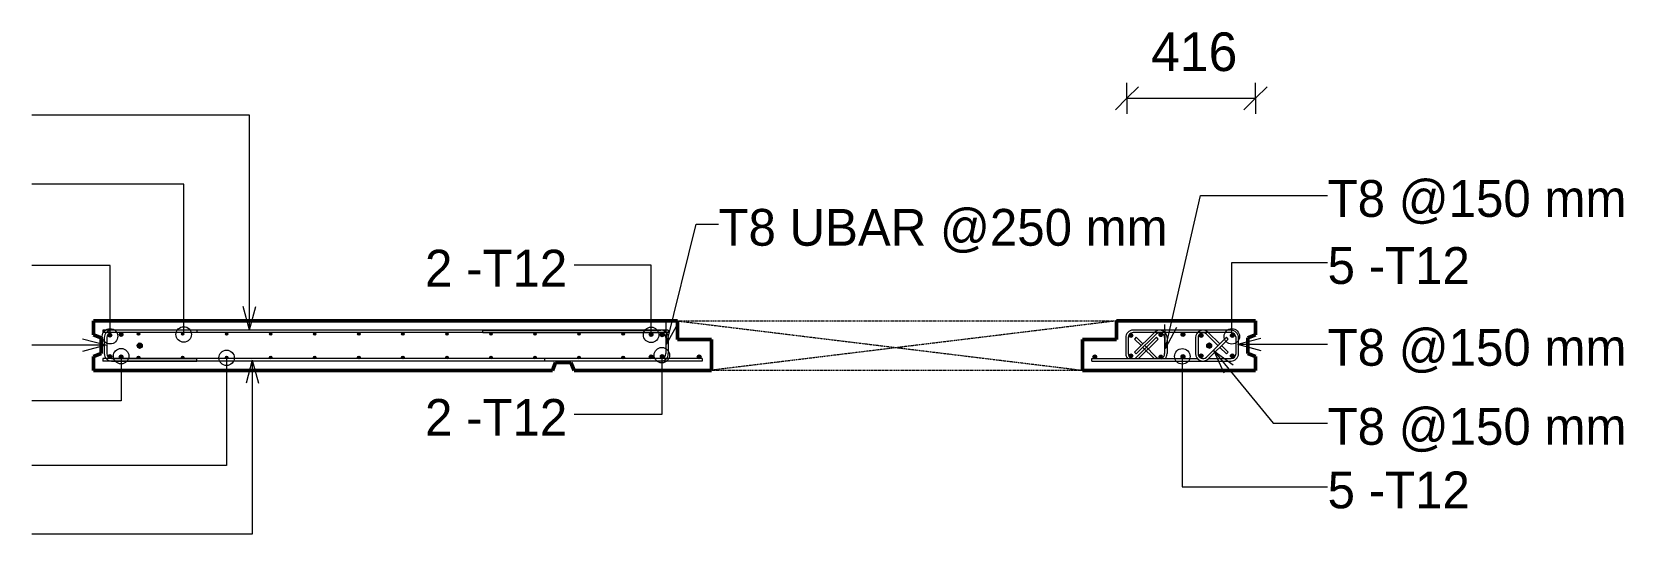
# Model space of a CAD drawing. Header units: millimetres. Extents: x 65441 to 98797, y 2255 to 31386.
# Drawn here: x 88858 to 94007, y 29760 to 31386 of the extents above; entities that cross this region are included whole.
import ezdxf

# ---------------------------------------------------------------- set-up
doc = ezdxf.new("R2010")
doc.units = ezdxf.units.MM
doc.linetypes.add('Overhead', pattern=[3.97, 2.38, -1.59])
for name, color, linetype, lineweight in [('A-ANNO-DIMS', 211, 'Continuous', 9), ('A-ANNO-DIMS-50', 211, 'Continuous', 9), ('A-FLOR-OVHD', 1, 'Overhead', 18), ('A-WALL', 113, 'Continuous', 25), ('S-RBAR', 171, 'Continuous', 18), ('S-RBAR-IDEN', 171, 'Continuous', 9)]:
    doc.layers.add(name, color=color, linetype=linetype, lineweight=lineweight)
doc.styles.add('Nirmala UI', font='Nirmala.ttf', dxfattribs={"height": 119.0625})
doc.styles.add('Nirmala UI Semilight', font='NirmalaS.ttf', dxfattribs={"height": 125})
doc.dimstyles.new('Diagonal_-_2_5mm_NI_UI', dxfattribs={"dimscale": 304.8, "dimtxt": 130.920493, "dimasz": 0.246063, "dimexe": 0.164042, "dimexo": 0.0625, "dimgap": 0.164042, "dimtad": 1, "dimdec": 0, "dimzin": 0, "dimdsep": 46, "dimtxsty": 'Nirmala UI Semilight', "dimblk1": 'OBLIQUE', "dimblk2": 'OBLIQUE', "dimsah": 1, "dimcen": 0.09, "dimazin": 0, "dimtfac": 1, "dimtdec": 4, "dimtix": 1, "dimtmove": 0, "dimatfit": 3, "dimfxl": 0.164042, "dimfxlon": 1, "dimtvp": 1, "dimtolj": 1, "dimtzin": 0, "dimarcsym": 2})

# ---------------------------------------------------------------- blocks, each defined once
blk = doc.blocks.new('DIMBLOCK144-Elevation Top')
at = {"layer": 'A-ANNO-DIMS-50'}
for p, q in [((92401.7, 31170.8), (92401.7, 31220.8)), ((92401.7, 31170.8), (92439.2, 31208.3)), ((92817.7, 31170.8), (92817.7, 31220.8)), ((92817.7, 31170.8), (92855.2, 31208.3)), ((92401.7, 31170.8), (92364.2, 31133.3)), ((92401.7, 31170.8), (92817.7, 31170.8)), ((92401.7, 31170.8), (92401.7, 31120.8)), ((92817.7, 31170.8), (92780.2, 31133.3)), ((92817.7, 31170.8), (92817.7, 31120.8))]:
    blk.add_line(p, q, dxfattribs=at)
at = {"layer": 'A-ANNO-DIMS-50', "color": 0, "insert": (92480, 31383.9), "char_height": 125, "width": 311.353, "attachment_point": 1, "line_spacing_factor": 1.142579, "style": 'Nirmala UI Semilight'}
blk.add_mtext('416', dxfattribs=at)
blk = doc.blocks.new('_Oblique')
at = {"color": 0, "linetype": 'ByBlock', "lineweight": -2}
blk.add_line((-0.5, -0.5), (0.5, 0.5), dxfattribs=at)

msp = doc.modelspace()

# ---------------------------------------------------------------- hatches: boundary and pattern name
at = {"layer": 'S-RBAR'}
for points in [[(89110.9, 30398.5), (89116.9, 30404.5), (89110.9, 30410.5), (89104.9, 30404.5)], [(89147.2, 30400.4), (89153.2, 30406.4), (89147.2, 30412.4), (89141.2, 30406.4)], [(89203.7, 30404.4), (89207.7, 30408.4), (89203.7, 30412.4), (89199.7, 30408.4)], [(89346.3, 30404.4), (89350.3, 30408.4), (89346.3, 30412.4), (89342.3, 30408.4)], [(89488.8, 30404.4), (89492.8, 30408.4), (89488.8, 30412.4), (89484.8, 30408.4)], [(89631.3, 30404.4), (89635.3, 30408.4), (89631.3, 30412.4), (89627.3, 30408.4)], [(89773.9, 30404.4), (89777.9, 30408.4), (89773.9, 30412.4), (89769.9, 30408.4)], [(89916.4, 30404.4), (89920.4, 30408.4), (89916.4, 30412.4), (89912.4, 30408.4)], [(90059, 30404.4), (90063, 30408.4), (90059, 30412.4), (90055, 30408.4)], [(90201.5, 30404.4), (90205.5, 30408.4), (90201.5, 30412.4), (90197.5, 30408.4)], [(90344.1, 30404.4), (90348.1, 30408.4), (90344.1, 30412.4), (90340.1, 30408.4)], [(90486.6, 30404.4), (90490.6, 30408.4), (90486.6, 30412.4), (90482.6, 30408.4)], [(90629.1, 30404.4), (90633.1, 30408.4), (90629.1, 30412.4), (90625.1, 30408.4)], [(90771.7, 30404.4), (90775.7, 30408.4), (90771.7, 30412.4), (90767.7, 30408.4)], [(90862, 30400.4), (90868, 30406.4), (90862, 30412.4), (90856, 30406.4)], [(90898.2, 30399.2), (90904.2, 30405.2), (90898.2, 30411.2), (90892.2, 30405.2)], [(92414.6, 30397.5), (92420.6, 30403.5), (92414.6, 30409.5), (92408.6, 30403.5)], [(92511.7, 30400), (92517.7, 30406), (92511.7, 30412), (92505.7, 30406)], [(92583, 30400.6), (92589, 30406.6), (92583, 30412.6), (92577, 30406.6)], [(92641.9, 30397.5), (92647.9, 30403.5), (92641.9, 30409.5), (92635.9, 30403.5), (92637.8, 30401.6)], [(92663, 30363.9), (92672.4, 30363.9), (92675.3, 30372.9), (92667.7, 30378.4), (92660.1, 30372.9)], [(92742.7, 30397.5), (92748.7, 30403.5), (92742.7, 30409.5), (92736.7, 30403.5)], [(89110.9, 30329.6), (89116.9, 30335.6), (89110.9, 30341.6), (89104.9, 30335.6)], [(89147.2, 30328.4), (89153.2, 30334.4), (89147.2, 30340.4), (89141.2, 30334.4)], [(89203.7, 30328.4), (89207.7, 30332.4), (89203.7, 30336.4), (89199.7, 30332.4)], [(89207.7, 30362.4), (89215.3, 30367.9), (89212.4, 30376.9), (89203, 30376.9), (89200.1, 30367.9)], [(89346.3, 30328.4), (89350.3, 30332.4), (89346.3, 30336.4), (89342.3, 30332.4)], [(89488.8, 30328.4), (89492.8, 30332.4), (89488.8, 30336.4), (89484.8, 30332.4)], [(89631.3, 30328.4), (89635.3, 30332.4), (89631.3, 30336.4), (89627.3, 30332.4)], [(89773.9, 30328.4), (89777.9, 30332.4), (89773.9, 30336.4), (89769.9, 30332.4)], [(89916.4, 30328.4), (89920.4, 30332.4), (89916.4, 30336.4), (89912.4, 30332.4)], [(90059, 30328.4), (90063, 30332.4), (90059, 30336.4), (90055, 30332.4)], [(90201.5, 30328.4), (90205.5, 30332.4), (90201.5, 30336.4), (90197.5, 30332.4)], [(90344.1, 30328.4), (90348.1, 30332.4), (90344.1, 30336.4), (90340.1, 30332.4)], [(90486.6, 30328.4), (90490.6, 30332.4), (90486.6, 30336.4), (90482.6, 30332.4)], [(90629.1, 30328.4), (90633.1, 30332.4), (90629.1, 30336.4), (90625.1, 30332.4)], [(90771.7, 30328.4), (90775.7, 30332.4), (90771.7, 30336.4), (90767.7, 30332.4)], [(90862, 30328.4), (90868, 30334.4), (90862, 30340.4), (90856, 30334.4)], [(90898.2, 30329.6), (90904.2, 30335.6), (90898.2, 30341.6), (90892.2, 30335.6)], [(91017.7, 30328.5), (91023.7, 30334.5), (91017.7, 30340.5), (91011.7, 30334.5)], [(92297.7, 30328.5), (92303.7, 30334.5), (92297.7, 30340.5), (92291.7, 30334.5)], [(92414.6, 30331.3), (92420.6, 30337.3), (92414.6, 30343.3), (92408.6, 30337.3)], [(92511.7, 30327.6), (92517.7, 30333.6), (92511.7, 30339.6), (92505.7, 30333.6)], [(92583, 30328.8), (92589, 30334.8), (92583, 30340.8), (92577, 30334.8)], [(92641.9, 30331.3), (92647.9, 30337.3), (92641.9, 30343.3), (92635.9, 30337.3), (92637.8, 30335.4)], [(92742.7, 30331.3), (92748.7, 30337.3), (92742.7, 30343.3), (92736.7, 30337.3)]]:
    msp.add_hatch(color=256, dxfattribs=at).paths.add_polyline_path(points)
h = msp.add_hatch(color=256, dxfattribs=at)
edge = h.paths.add_edge_path()
edge.add_arc((89110.9, 30404.5), 6, 0, 360)
h = msp.add_hatch(color=256, dxfattribs=at)
edge = h.paths.add_edge_path()
edge.add_arc((89147.2, 30406.4), 6, 0, 360)
h = msp.add_hatch(color=256, dxfattribs=at)
edge = h.paths.add_edge_path()
edge.add_arc((89203.7, 30408.4), 4, 0, 360)
h = msp.add_hatch(color=256, dxfattribs=at)
edge = h.paths.add_edge_path()
edge.add_arc((89207.7, 30370.4), 8, 0, 360)
h = msp.add_hatch(color=256, dxfattribs=at)
edge = h.paths.add_edge_path()
edge.add_arc((89346.3, 30408.4), 4, 0, 360)
h = msp.add_hatch(color=256, dxfattribs=at)
edge = h.paths.add_edge_path()
edge.add_arc((89488.8, 30408.4), 4, 0, 360)
h = msp.add_hatch(color=256, dxfattribs=at)
edge = h.paths.add_edge_path()
edge.add_arc((89631.3, 30408.4), 4, 0, 360)
h = msp.add_hatch(color=256, dxfattribs=at)
edge = h.paths.add_edge_path()
edge.add_arc((89773.9, 30408.4), 4, 0, 360)
h = msp.add_hatch(color=256, dxfattribs=at)
edge = h.paths.add_edge_path()
edge.add_arc((89916.4, 30408.4), 4, 0, 360)
h = msp.add_hatch(color=256, dxfattribs=at)
edge = h.paths.add_edge_path()
edge.add_arc((90059, 30408.4), 4, 0, 360)
h = msp.add_hatch(color=256, dxfattribs=at)
edge = h.paths.add_edge_path()
edge.add_arc((90201.5, 30408.4), 4, 0, 360)
h = msp.add_hatch(color=256, dxfattribs=at)
edge = h.paths.add_edge_path()
edge.add_arc((90344.1, 30408.4), 4, 0, 360)
h = msp.add_hatch(color=256, dxfattribs=at)
edge = h.paths.add_edge_path()
edge.add_arc((90486.6, 30408.4), 4, 0, 360)
h = msp.add_hatch(color=256, dxfattribs=at)
edge = h.paths.add_edge_path()
edge.add_arc((90629.1, 30408.4), 4, 0, 360)
h = msp.add_hatch(color=256, dxfattribs=at)
edge = h.paths.add_edge_path()
edge.add_arc((90771.7, 30408.4), 4, 0, 360)
h = msp.add_hatch(color=256, dxfattribs=at)
edge = h.paths.add_edge_path()
edge.add_arc((90862, 30406.4), 6, 0, 360)
h = msp.add_hatch(color=256, dxfattribs=at)
edge = h.paths.add_edge_path()
edge.add_arc((90898.2, 30405.2), 6, 0, 360)
h = msp.add_hatch(color=256, dxfattribs=at)
edge = h.paths.add_edge_path()
edge.add_arc((92414.6, 30403.5), 6, 0, 360)
h = msp.add_hatch(color=256, dxfattribs=at)
edge = h.paths.add_edge_path()
edge.add_arc((92511.7, 30406), 6, 0, 360)
h = msp.add_hatch(color=256, dxfattribs=at)
edge = h.paths.add_edge_path()
edge.add_arc((92583, 30406.6), 6, 0, 360)
h = msp.add_hatch(color=256, dxfattribs=at)
edge = h.paths.add_edge_path()
edge.add_arc((92641.9, 30403.5), 6, 0, 360)
h = msp.add_hatch(color=256, dxfattribs=at)
edge = h.paths.add_edge_path()
edge.add_arc((92667.7, 30370.4), 8, 0, 360)
h = msp.add_hatch(color=256, dxfattribs=at)
edge = h.paths.add_edge_path()
edge.add_arc((92742.7, 30403.5), 6, 0, 360)
h = msp.add_hatch(color=256, dxfattribs=at)
edge = h.paths.add_edge_path()
edge.add_arc((89110.9, 30335.6), 6, 0, 360)
h = msp.add_hatch(color=256, dxfattribs=at)
edge = h.paths.add_edge_path()
edge.add_arc((89147.2, 30334.4), 6, 0, 360)
h = msp.add_hatch(color=256, dxfattribs=at)
edge = h.paths.add_edge_path()
edge.add_arc((89203.7, 30332.4), 4, 0, 360)
h = msp.add_hatch(color=256, dxfattribs=at)
edge = h.paths.add_edge_path()
edge.add_arc((89346.3, 30332.4), 4, 0, 360)
h = msp.add_hatch(color=256, dxfattribs=at)
edge = h.paths.add_edge_path()
edge.add_arc((89488.8, 30332.4), 4, 0, 360)
h = msp.add_hatch(color=256, dxfattribs=at)
edge = h.paths.add_edge_path()
edge.add_arc((89631.3, 30332.4), 4, 0, 360)
h = msp.add_hatch(color=256, dxfattribs=at)
edge = h.paths.add_edge_path()
edge.add_arc((89773.9, 30332.4), 4, 0, 360)
h = msp.add_hatch(color=256, dxfattribs=at)
edge = h.paths.add_edge_path()
edge.add_arc((89916.4, 30332.4), 4, 0, 360)
h = msp.add_hatch(color=256, dxfattribs=at)
edge = h.paths.add_edge_path()
edge.add_arc((90059, 30332.4), 4, 0, 360)
h = msp.add_hatch(color=256, dxfattribs=at)
edge = h.paths.add_edge_path()
edge.add_arc((90201.5, 30332.4), 4, 0, 360)
h = msp.add_hatch(color=256, dxfattribs=at)
edge = h.paths.add_edge_path()
edge.add_arc((90344.1, 30332.4), 4, 0, 360)
h = msp.add_hatch(color=256, dxfattribs=at)
edge = h.paths.add_edge_path()
edge.add_arc((90486.6, 30332.4), 4, 0, 360)
h = msp.add_hatch(color=256, dxfattribs=at)
edge = h.paths.add_edge_path()
edge.add_arc((90629.1, 30332.4), 4, 0, 360)
h = msp.add_hatch(color=256, dxfattribs=at)
edge = h.paths.add_edge_path()
edge.add_arc((90771.7, 30332.4), 4, 0, 360)
h = msp.add_hatch(color=256, dxfattribs=at)
edge = h.paths.add_edge_path()
edge.add_arc((90862, 30334.4), 6, 0, 360)
h = msp.add_hatch(color=256, dxfattribs=at)
edge = h.paths.add_edge_path()
edge.add_arc((90898.2, 30335.6), 6, 0, 360)
h = msp.add_hatch(color=256, dxfattribs=at)
edge = h.paths.add_edge_path()
edge.add_arc((91017.7, 30334.5), 6, 0, 360)
h = msp.add_hatch(color=256, dxfattribs=at)
edge = h.paths.add_edge_path()
edge.add_arc((92297.7, 30334.5), 6, 0, 360)
h = msp.add_hatch(color=256, dxfattribs=at)
edge = h.paths.add_edge_path()
edge.add_arc((92414.6, 30337.3), 6, 0, 360)
h = msp.add_hatch(color=256, dxfattribs=at)
edge = h.paths.add_edge_path()
edge.add_arc((92511.7, 30333.6), 6, 0, 360)
h = msp.add_hatch(color=256, dxfattribs=at)
edge = h.paths.add_edge_path()
edge.add_arc((92583, 30334.8), 6, 0, 360)
h = msp.add_hatch(color=256, dxfattribs=at)
edge = h.paths.add_edge_path()
edge.add_arc((92641.9, 30337.3), 6, 0, 360)
h = msp.add_hatch(color=256, dxfattribs=at)
edge = h.paths.add_edge_path()
edge.add_arc((92742.7, 30337.3), 6, 0, 360)

# ---------------------------------------------------------------- linework, layer by layer
at = {"layer": 'A-FLOR-OVHD'}
for p, q in [((90947.7, 30450.4), (92260.8, 30290.4)), ((90947.7, 30450.4), (92367.7, 30450.4)), ((92367.7, 30450.4), (91054.6, 30290.4)), ((92260.8, 30290.4), (91054.6, 30290.4))]:
    msp.add_line(p, q, dxfattribs=at)
at = {"layer": 'A-WALL', "lineweight": 50}
for p, q in [((90947.7, 30450.4), (89057.7, 30450.4)), ((89057.7, 30450.4), (89057.7, 30405.4)), ((90947.7, 30390.4), (90947.7, 30450.4)), ((92817.7, 30450.4), (92367.7, 30450.4)), ((92367.7, 30450.4), (92367.7, 30390.4)), ((92817.7, 30405.4), (92817.7, 30450.4)), ((89057.7, 30405.4), (89082.7, 30395.4)), ((89082.7, 30395.4), (89082.7, 30345.4)), ((91057.7, 30390.4), (90947.7, 30390.4)), ((91057.7, 30290.4), (91057.7, 30390.4)), ((92367.7, 30390.4), (92257.7, 30390.4)), ((92257.7, 30390.4), (92257.7, 30290.4)), ((92792.7, 30395.4), (92817.7, 30405.4)), ((92792.7, 30345.4), (92792.7, 30395.4)), ((89082.7, 30345.4), (89057.7, 30335.4)), ((89057.7, 30335.4), (89057.7, 30290.4)), ((92817.7, 30335.4), (92792.7, 30345.4)), ((92817.7, 30290.4), (92817.7, 30335.4)), ((89057.7, 30290.4), (90542.7, 30290.4)), ((90542.7, 30290.4), (90552.7, 30315.4)), ((90552.7, 30315.4), (90602.7, 30315.4)), ((90602.7, 30315.4), (90612.7, 30290.4)), ((90612.7, 30290.4), (91057.7, 30290.4)), ((92257.7, 30290.4), (92817.7, 30290.4))]:
    msp.add_line(p, q, dxfattribs=at)
at = {"layer": 'S-RBAR'}
for p, q in [((90917.7, 30420.4), (89087.7, 30420.4)), ((89087.7, 30420.4), (89087.7, 30412.4)), ((90917.7, 30412.4), (89087.7, 30412.4)), ((89092.7, 30396.4), (89092.7, 30344.4)), ((89100.7, 30396.4), (89100.7, 30344.4)), ((89110.9, 30410.5), (89104.9, 30404.5)), ((89104.9, 30404.5), (89110.9, 30398.5)), ((89116.9, 30404.5), (89110.9, 30410.5)), ((89110.9, 30398.5), (89116.9, 30404.5)), ((89392.7, 30420.4), (89116.7, 30420.4)), ((89392.7, 30412.4), (89116.7, 30412.4)), ((89147.2, 30412.4), (89141.2, 30406.4)), ((89141.2, 30406.4), (89147.2, 30400.4)), ((89153.2, 30406.4), (89147.2, 30412.4)), ((89147.2, 30400.4), (89153.2, 30406.4)), ((89203.7, 30412.4), (89199.7, 30408.4)), ((89199.7, 30408.4), (89203.7, 30404.4)), ((89207.7, 30408.4), (89203.7, 30412.4)), ((89203.7, 30404.4), (89207.7, 30408.4)), ((89207.7, 30378.4), (89207.7, 30378.4)), ((89346.3, 30412.4), (89342.3, 30408.4)), ((89342.3, 30408.4), (89346.3, 30404.4)), ((89350.3, 30408.4), (89346.3, 30412.4)), ((89346.3, 30404.4), (89350.3, 30408.4)), ((89392.7, 30420.4), (89392.7, 30412.4)), ((89488.8, 30412.4), (89484.8, 30408.4)), ((89484.8, 30408.4), (89488.8, 30404.4)), ((89492.8, 30408.4), (89488.8, 30412.4)), ((89488.8, 30404.4), (89492.8, 30408.4)), ((89631.3, 30412.4), (89627.3, 30408.4)), ((89627.3, 30408.4), (89631.3, 30404.4)), ((89635.3, 30408.4), (89631.3, 30412.4)), ((89631.3, 30404.4), (89635.3, 30408.4)), ((89773.9, 30412.4), (89769.9, 30408.4)), ((89769.9, 30408.4), (89773.9, 30404.4)), ((89777.9, 30408.4), (89773.9, 30412.4)), ((89773.9, 30404.4), (89777.9, 30408.4)), ((89916.4, 30412.4), (89912.4, 30408.4)), ((89912.4, 30408.4), (89916.4, 30404.4)), ((89920.4, 30408.4), (89916.4, 30412.4)), ((89916.4, 30404.4), (89920.4, 30408.4)), ((90059, 30412.4), (90055, 30408.4)), ((90055, 30408.4), (90059, 30404.4)), ((90063, 30408.4), (90059, 30412.4)), ((90059, 30404.4), (90063, 30408.4)), ((90201.5, 30412.4), (90197.5, 30408.4)), ((90197.5, 30408.4), (90201.5, 30404.4)), ((90205.5, 30408.4), (90201.5, 30412.4)), ((90201.5, 30404.4), (90205.5, 30408.4)), ((90317.7, 30420.4), (90893.7, 30420.4)), ((90317.7, 30412.4), (90317.7, 30420.4)), ((90317.7, 30412.4), (90893.7, 30412.4)), ((90344.1, 30412.4), (90340.1, 30408.4)), ((90340.1, 30408.4), (90344.1, 30404.4)), ((90348.1, 30408.4), (90344.1, 30412.4)), ((90344.1, 30404.4), (90348.1, 30408.4)), ((90486.6, 30412.4), (90482.6, 30408.4)), ((90482.6, 30408.4), (90486.6, 30404.4)), ((90490.6, 30408.4), (90486.6, 30412.4)), ((90486.6, 30404.4), (90490.6, 30408.4)), ((90629.1, 30412.4), (90625.1, 30408.4)), ((90625.1, 30408.4), (90629.1, 30404.4)), ((90633.1, 30408.4), (90629.1, 30412.4)), ((90629.1, 30404.4), (90633.1, 30408.4)), ((90771.7, 30412.4), (90767.7, 30408.4)), ((90767.7, 30408.4), (90771.7, 30404.4)), ((90775.7, 30408.4), (90771.7, 30412.4)), ((90771.7, 30404.4), (90775.7, 30408.4)), ((90862, 30412.4), (90856, 30406.4)), ((90856, 30406.4), (90862, 30400.4)), ((90868, 30406.4), (90862, 30412.4)), ((90862, 30400.4), (90868, 30406.4)), ((90898.2, 30411.2), (90892.2, 30405.2)), ((90892.2, 30405.2), (90898.2, 30399.2)), ((90904.2, 30405.2), (90898.2, 30411.2)), ((90898.2, 30399.2), (90904.2, 30405.2)), ((90909.7, 30396.4), (90909.7, 30344.4)), ((90917.7, 30420.4), (90917.7, 30412.4)), ((90917.7, 30396.4), (90917.7, 30344.4)), ((92397.7, 30396.4), (92397.7, 30344.4)), ((92405.7, 30396.4), (92405.7, 30344.4)), ((92414.6, 30409.5), (92408.6, 30403.5)), ((92408.6, 30403.5), (92414.6, 30397.5)), ((92420.6, 30403.5), (92414.6, 30409.5)), ((92414.6, 30397.5), (92420.6, 30403.5)), ((92738.7, 30420.4), (92421.7, 30420.4)), ((92738.7, 30412.4), (92421.7, 30412.4)), ((92426.4, 30349), (92490.7, 30413.4)), ((92432, 30397.4), (92426.4, 30391.8)), ((92447.8, 30370.4), (92426.4, 30391.8)), ((92432, 30343.4), (92496.4, 30407.7)), ((92453.4, 30376.1), (92432, 30397.4)), ((92433, 30333.1), (92497.4, 30397.4)), ((92439.6, 30328.4), (92503, 30391.8)), ((92503, 30391.8), (92497.4, 30397.4)), ((92511.7, 30412), (92505.7, 30406)), ((92505.7, 30406), (92511.7, 30400)), ((92517.7, 30406), (92511.7, 30412)), ((92511.7, 30400), (92517.7, 30406)), ((92523.7, 30396.4), (92523.7, 30344.4)), ((92531.7, 30396.4), (92531.7, 30344.4)), ((92583, 30412.6), (92577, 30406.6)), ((92577, 30406.6), (92583, 30400.6)), ((92589, 30406.6), (92583, 30412.6)), ((92583, 30400.6), (92589, 30406.6)), ((92623.7, 30396.4), (92623.7, 30344.4)), ((92631.7, 30396.4), (92631.7, 30344.4)), ((92641.9, 30409.5), (92635.9, 30403.5)), ((92635.9, 30403.5), (92637.8, 30401.6)), ((92637.8, 30401.6), (92641.9, 30397.5)), ((92647.9, 30403.5), (92641.9, 30409.5)), ((92641.9, 30397.5), (92647.9, 30403.5)), ((92696.3, 30370.4), (92659, 30407.7)), ((92659, 30333.1), (92723.4, 30397.4)), ((92667.7, 30378.4), (92660.1, 30372.9)), ((92702, 30376.1), (92664.7, 30413.4)), ((92664.7, 30327.4), (92729, 30391.8)), ((92675.3, 30372.9), (92667.7, 30378.4)), ((92729, 30391.8), (92723.4, 30397.4)), ((92742.7, 30409.5), (92736.7, 30403.5)), ((92736.7, 30403.5), (92742.7, 30397.5)), ((92748.7, 30403.5), (92742.7, 30409.5)), ((92742.7, 30397.5), (92748.7, 30403.5)), ((92754.7, 30344.4), (92754.7, 30396.4)), ((92762.7, 30344.4), (92762.7, 30396.4)), ((91027.7, 30328.4), (89087.7, 30328.4)), ((89087.7, 30328.4), (89087.7, 30320.4)), ((89110.9, 30341.6), (89104.9, 30335.6)), ((89104.9, 30335.6), (89110.9, 30329.6)), ((89116.9, 30335.6), (89110.9, 30341.6)), ((89110.9, 30329.6), (89116.9, 30335.6)), ((89116.7, 30328.4), (89392.7, 30328.4)), ((89147.2, 30340.4), (89141.2, 30334.4)), ((89141.2, 30334.4), (89147.2, 30328.4)), ((89153.2, 30334.4), (89147.2, 30340.4)), ((89147.2, 30328.4), (89153.2, 30334.4)), ((89203.7, 30336.4), (89199.7, 30332.4)), ((89199.7, 30332.4), (89203.7, 30328.4)), ((89203, 30376.9), (89200.1, 30367.9)), ((89200.1, 30367.9), (89207.7, 30362.4)), ((89212.4, 30376.9), (89203, 30376.9)), ((89207.7, 30332.4), (89203.7, 30336.4)), ((89203.7, 30328.4), (89207.7, 30332.4)), ((89207.7, 30362.4), (89215.3, 30367.9)), ((89215.3, 30367.9), (89212.4, 30376.9)), ((89346.3, 30336.4), (89342.3, 30332.4)), ((89342.3, 30332.4), (89346.3, 30328.4)), ((89350.3, 30332.4), (89346.3, 30336.4)), ((89346.3, 30328.4), (89350.3, 30332.4)), ((89392.7, 30320.4), (89392.7, 30328.4)), ((89488.8, 30336.4), (89484.8, 30332.4)), ((89484.8, 30332.4), (89488.8, 30328.4)), ((89492.8, 30332.4), (89488.8, 30336.4)), ((89488.8, 30328.4), (89492.8, 30332.4)), ((89631.3, 30336.4), (89627.3, 30332.4)), ((89627.3, 30332.4), (89631.3, 30328.4)), ((89635.3, 30332.4), (89631.3, 30336.4)), ((89631.3, 30328.4), (89635.3, 30332.4)), ((89773.9, 30336.4), (89769.9, 30332.4)), ((89769.9, 30332.4), (89773.9, 30328.4)), ((89777.9, 30332.4), (89773.9, 30336.4)), ((89773.9, 30328.4), (89777.9, 30332.4)), ((89916.4, 30336.4), (89912.4, 30332.4)), ((89912.4, 30332.4), (89916.4, 30328.4)), ((89920.4, 30332.4), (89916.4, 30336.4)), ((89916.4, 30328.4), (89920.4, 30332.4)), ((90059, 30336.4), (90055, 30332.4)), ((90055, 30332.4), (90059, 30328.4)), ((90063, 30332.4), (90059, 30336.4)), ((90059, 30328.4), (90063, 30332.4)), ((90201.5, 30336.4), (90197.5, 30332.4)), ((90197.5, 30332.4), (90201.5, 30328.4)), ((90205.5, 30332.4), (90201.5, 30336.4)), ((90201.5, 30328.4), (90205.5, 30332.4)), ((90344.1, 30336.4), (90340.1, 30332.4)), ((90340.1, 30332.4), (90344.1, 30328.4)), ((90348.1, 30332.4), (90344.1, 30336.4)), ((90344.1, 30328.4), (90348.1, 30332.4)), ((90486.6, 30336.4), (90482.6, 30332.4)), ((90482.6, 30332.4), (90486.6, 30328.4)), ((90490.6, 30332.4), (90486.6, 30336.4)), ((90486.6, 30328.4), (90490.6, 30332.4)), ((90893.7, 30328.4), (90517.7, 30328.4)), ((90517.7, 30328.4), (90517.7, 30320.4)), ((90629.1, 30336.4), (90625.1, 30332.4)), ((90625.1, 30332.4), (90629.1, 30328.4)), ((90633.1, 30332.4), (90629.1, 30336.4)), ((90629.1, 30328.4), (90633.1, 30332.4)), ((90771.7, 30336.4), (90767.7, 30332.4)), ((90767.7, 30332.4), (90771.7, 30328.4)), ((90775.7, 30332.4), (90771.7, 30336.4)), ((90771.7, 30328.4), (90775.7, 30332.4)), ((90862, 30340.4), (90856, 30334.4)), ((90856, 30334.4), (90862, 30328.4)), ((90868, 30334.4), (90862, 30340.4)), ((90862, 30328.4), (90868, 30334.4)), ((90898.2, 30341.6), (90892.2, 30335.6)), ((90892.2, 30335.6), (90898.2, 30329.6)), ((90904.2, 30335.6), (90898.2, 30341.6)), ((90898.2, 30329.6), (90904.2, 30335.6)), ((91017.7, 30340.5), (91011.7, 30334.5)), ((91011.7, 30334.5), (91017.7, 30328.5)), ((91023.7, 30334.5), (91017.7, 30340.5)), ((91017.7, 30328.5), (91023.7, 30334.5)), ((91027.7, 30328.4), (91027.7, 30320.4)), ((92287.7, 30328.4), (92630, 30328.4)), ((92287.7, 30320.4), (92287.7, 30328.4)), ((92297.7, 30340.5), (92291.7, 30334.5)), ((92291.7, 30334.5), (92297.7, 30328.5)), ((92303.7, 30334.5), (92297.7, 30340.5)), ((92297.7, 30328.5), (92303.7, 30334.5)), ((92414.6, 30343.3), (92408.6, 30337.3)), ((92408.6, 30337.3), (92414.6, 30331.3)), ((92420.6, 30337.3), (92414.6, 30343.3)), ((92414.6, 30331.3), (92420.6, 30337.3)), ((92432, 30343.4), (92426.4, 30349)), ((92489.8, 30328.4), (92453.4, 30364.7)), ((92496.4, 30333.1), (92459.1, 30370.4)), ((92511.7, 30339.6), (92505.7, 30333.6)), ((92505.7, 30333.6), (92511.7, 30327.6)), ((92517.7, 30333.6), (92511.7, 30339.6)), ((92511.7, 30327.6), (92517.7, 30333.6)), ((92583, 30340.8), (92577, 30334.8)), ((92577, 30334.8), (92583, 30328.8)), ((92589, 30334.8), (92583, 30340.8)), ((92583, 30328.8), (92589, 30334.8)), ((92641.9, 30343.3), (92635.9, 30337.3)), ((92635.9, 30337.3), (92637.8, 30335.4)), ((92637.8, 30335.4), (92641.9, 30331.3)), ((92647.9, 30337.3), (92641.9, 30343.3)), ((92641.9, 30331.3), (92647.9, 30337.3)), ((92660.1, 30372.9), (92663, 30363.9)), ((92663, 30363.9), (92672.4, 30363.9)), ((92665.6, 30328.4), (92738.7, 30328.4)), ((92667.7, 30362.4), (92667.7, 30362.4)), ((92672.4, 30363.9), (92675.3, 30372.9)), ((92723.4, 30343.4), (92702, 30364.7)), ((92729, 30349), (92707.6, 30370.4)), ((92729, 30349), (92723.4, 30343.4)), ((92742.7, 30343.3), (92736.7, 30337.3)), ((92736.7, 30337.3), (92742.7, 30331.3)), ((92748.7, 30337.3), (92742.7, 30343.3)), ((92742.7, 30331.3), (92748.7, 30337.3)), ((91027.7, 30320.4), (89087.7, 30320.4)), ((89116.7, 30320.4), (89392.7, 30320.4)), ((90893.7, 30320.4), (90517.7, 30320.4)), ((92287.7, 30320.4), (92738.7, 30320.4))]:
    msp.add_line(p, q, dxfattribs=at)
for centre, radius in [((89110.9, 30404.5), 6), ((89147.2, 30406.4), 6), ((89203.7, 30408.4), 4), ((89207.7, 30370.4), 8), ((89346.3, 30408.4), 4), ((89488.8, 30408.4), 4), ((89631.3, 30408.4), 4), ((89773.9, 30408.4), 4), ((89916.4, 30408.4), 4), ((90059, 30408.4), 4), ((90201.5, 30408.4), 4), ((90344.1, 30408.4), 4), ((90486.6, 30408.4), 4), ((90629.1, 30408.4), 4), ((90771.7, 30408.4), 4), ((90862, 30406.4), 6), ((90898.2, 30405.2), 6), ((92414.6, 30403.5), 6), ((92511.7, 30406), 6), ((92583, 30406.6), 6), ((92641.9, 30403.5), 6), ((92667.7, 30370.4), 8), ((92742.7, 30403.5), 6), ((89110.9, 30335.6), 6), ((89147.2, 30334.4), 6), ((89203.7, 30332.4), 4), ((89346.3, 30332.4), 4), ((89488.8, 30332.4), 4), ((89631.3, 30332.4), 4), ((89773.9, 30332.4), 4), ((89916.4, 30332.4), 4), ((90059, 30332.4), 4), ((90201.5, 30332.4), 4), ((90344.1, 30332.4), 4), ((90486.6, 30332.4), 4), ((90629.1, 30332.4), 4), ((90771.7, 30332.4), 4), ((90862, 30334.4), 6), ((90898.2, 30335.6), 6), ((91017.7, 30334.5), 6), ((92297.7, 30334.5), 6), ((92414.6, 30337.3), 6), ((92511.7, 30333.6), 6), ((92583, 30334.8), 6), ((92641.9, 30337.3), 6), ((92742.7, 30337.3), 6)]:
    msp.add_circle(centre, radius, dxfattribs=at)
for centre, radius, start, end in [((89116.7, 30396.4), 24, 90, 180), ((89116.7, 30396.4), 16, 90, 180), ((89207.7, 30370.4), 8, 90, 270), ((90893.7, 30396.4), 24, 0, 90), ((90893.7, 30396.4), 16, 360, 90), ((92421.7, 30396.4), 24, 90, 180), ((92421.7, 30396.4), 16, 90, 180), ((92507.7, 30396.4), 24, 0, 135), ((92507.7, 30396.4), 16, 0, 135), ((92647.7, 30396.4), 24, 45, 180), ((92647.7, 30396.4), 16, 45, 180), ((92667.7, 30370.4), 8, 270, 90), ((92738.7, 30396.4), 24, 0, 90), ((92738.7, 30396.4), 16, 360, 90), ((89116.7, 30344.4), 24, 180, 270), ((89116.7, 30344.4), 16, 180, 270), ((90893.7, 30344.4), 16, 270, 0), ((90893.7, 30344.4), 24, 270, 360), ((92421.7, 30344.4), 24, 180, 222.0711), ((92421.7, 30344.4), 16, 180, 315), ((92507.7, 30344.4), 16, 225, 360), ((92507.7, 30344.4), 24, 317.9289, 360), ((92647.7, 30344.4), 24, 180, 315), ((92647.7, 30344.4), 16, 180, 315), ((92738.7, 30344.4), 16, 270, 0), ((92738.7, 30344.4), 24, 270, 360)]:
    msp.add_arc(centre, radius, start, end, dxfattribs=at)
at = {"layer": 'S-RBAR-IDEN'}
for p, q in [((89562.9, 31116.1), (88858.5, 31116.1)), ((89562.9, 30421.7), (89562.9, 31116.1)), ((89349.9, 30892.3), (88858.5, 30892.3)), ((89349.9, 30406.6), (89349.9, 30892.3)), ((92526.8, 30361.5), (92639.9, 30856.5)), ((92639.9, 30856.5), (93051, 30856.5)), ((90912.3, 30375.6), (91008.5, 30763)), ((91008.5, 30763), (91080.1, 30763)), ((92741.1, 30639.4), (93051, 30639.4)), ((92741.1, 30400.4), (92741.1, 30639.4)), ((89111.5, 30629.6), (88858.5, 30629.6)), ((89111.5, 30400.7), (89111.5, 30629.6)), ((90862.2, 30631), (90613.7, 30631)), ((90862.2, 30405.2), (90862.2, 30631)), ((89562.9, 30421.7), (89542.8, 30496.7)), ((89562.9, 30421.7), (89583, 30496.7)), ((90912.3, 30375.6), (90910.9, 30453.3)), ((90912.3, 30375.6), (90949.9, 30443.6)), ((92526.8, 30361.5), (92523.9, 30439.1)), ((92526.8, 30361.5), (92563.1, 30430.1)), ((89097.8, 30371.4), (89022.8, 30391.5)), ((92759.7, 30374.7), (92834.7, 30394.8)), ((89052.7, 30371.4), (88858.5, 30371.4)), ((89097.8, 30371.4), (89022.8, 30351.3)), ((89097.8, 30371.4), (89052.7, 30371.4)), ((89147.4, 30336.3), (89147.4, 30191.9)), ((89488.6, 30330.8), (89488.6, 29982.3)), ((90896.9, 30339.5), (90896.9, 30147.9)), ((92580.9, 30335.6), (92580.9, 29913.4)), ((92682.9, 30353.3), (92745.9, 30307.9)), ((92682.9, 30353.3), (92714.8, 30282.5)), ((92682.9, 30353.3), (92874.4, 30119)), ((92759.7, 30374.7), (92834.7, 30354.6)), ((92759.7, 30374.7), (92874.4, 30374.7)), ((92874.4, 30374.7), (93051, 30374.7)), ((89571.6, 30323.8), (89551.5, 30248.8)), ((89571.6, 30323.8), (89591.7, 30248.8)), ((89571.6, 30323.8), (89571.6, 29760.3)), ((89147.4, 30191.9), (88858.5, 30191.9)), ((90896.9, 30147.9), (90613.7, 30147.9)), ((92874.4, 30119), (93051, 30119)), ((89488.6, 29982.3), (88858.5, 29982.3)), ((92580.9, 29913.4), (93051, 29913.4)), ((89571.6, 29760.3), (88858.5, 29760.3))]:
    msp.add_line(p, q, dxfattribs=at)
for centre in [(89349.9, 30406.6), (90862.2, 30405.2), (89111.5, 30400.7), (92741.1, 30400.4), (89147.4, 30336.3), (89488.6, 30330.8), (90896.9, 30339.5), (92580.9, 30335.6)]:
    msp.add_circle(centre, 25, dxfattribs=at)

# ---------------------------------------------------------------- texts
at = {"layer": 'S-RBAR-IDEN', "attachment_point": 1, "style": 'Nirmala UI'}
for s, insert, char_height, width in [('T8 @150 mm', (93051, 30906.1), 119.06, 1218.565), ('T8 UBAR @250 mm', (91080.1, 30812.7), 119.062, 1787.763), ('5 -T12', (93051, 30689.1), 119.06, 581.223), ('2 -T12', (90130.7, 30680.6), 119.06, 581.223), ('T8 @150 mm', (93051, 30424.3), 119.06, 1218.565), ('2 -T12', (90130.7, 30197.6), 119.06, 581.223), ('T8 @150 mm', (93051, 30168.6), 119.06, 1218.565), ('5 -T12', (93051, 29963.1), 119.06, 581.223)]:
    msp.add_mtext(s, dxfattribs=dict(at, insert=insert, char_height=char_height, width=width))

# ---------------------------------------------------------------- dimensions: what is measured, and where the dimension line sits
at = {"layer": 'A-ANNO-DIMS'}
dim = msp.add_linear_dim(base=(92817.7, 31170.8), p1=(92401.7, 31120.8), p2=(92817.7, 31120.8), dimstyle='Diagonal_-_2_5mm_NI_UI', override={"dimpost": '<>', "dimfxl": 416}, dxfattribs=at)
dim.commit()
dim.dimension.update_dxf_attribs({"geometry": 'DIMBLOCK144-Elevation Top', "text_midpoint": (92609.7, 31285.8)})

doc.saveas('drawing.dxf')
